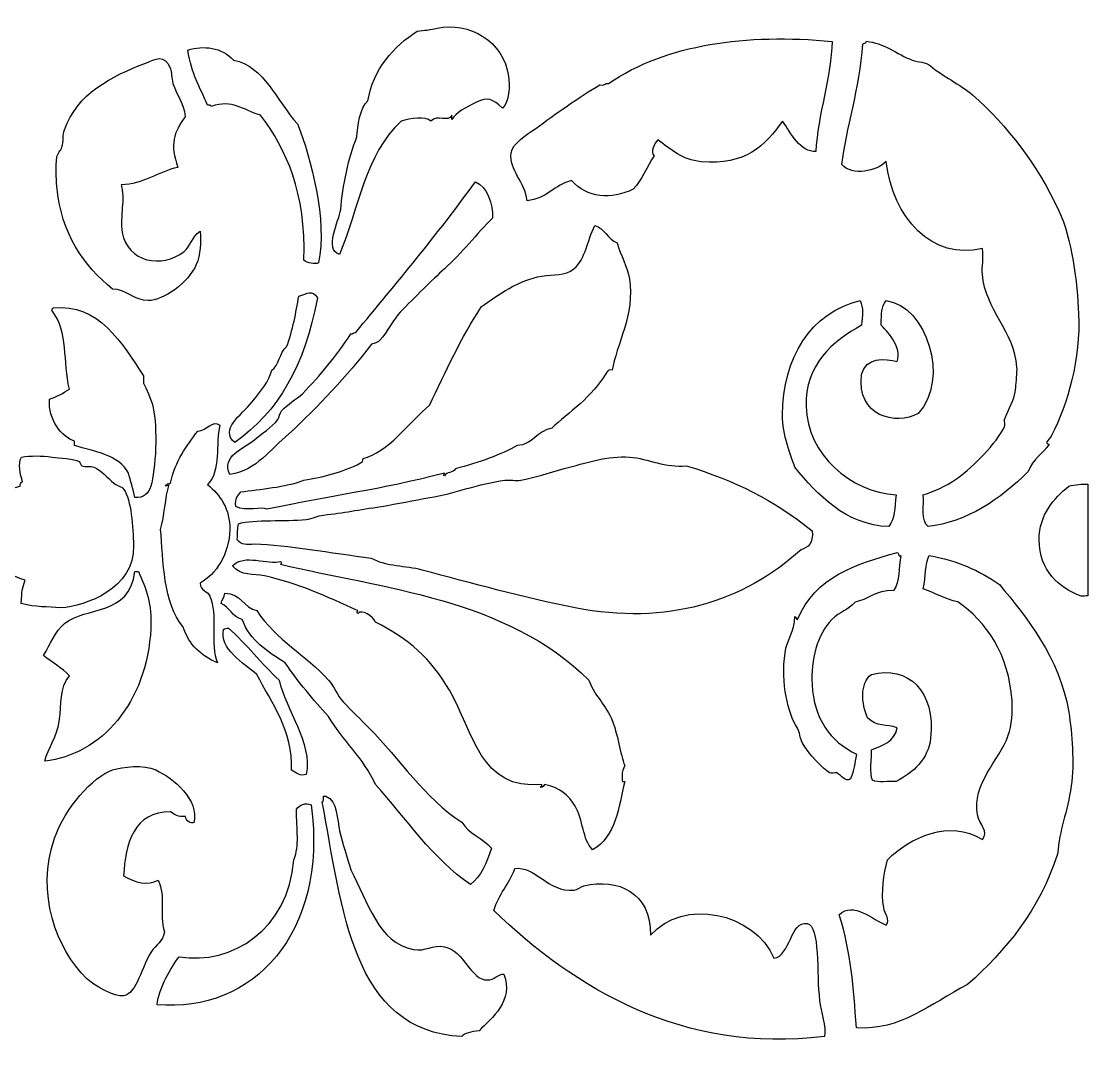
# Model space of a CAD drawing. Header units: centimetres. Extents: x -2.96 to 2.96, y -0.36 to 0.36.
# Drawn here: x 2.29 to 2.963, y -0.342 to 0.31 of the extents above; entities that cross this region are included whole.
import ezdxf

# ---------------------------------------------------------------- set-up
doc = ezdxf.new("R2010")
doc.units = ezdxf.units.CM
doc.header["$MEASUREMENT"] = 0
doc.layers.add('Layer 1', color=7, linetype='Continuous')

msp = doc.modelspace()

# ---------------------------------------------------------------- linework, layer by layer
at = {"layer": 'Layer 1'}
for points, knots in [([(2.55251, 0.30578), (2.5483, 0.30483), (2.54444, 0.30443), (2.54002, 0.30393), (2.54002, 0.30393), (2.52539, 0.29483), (2.51197, 0.27954), (2.50885, 0.26001), (2.50885, 0.26001), (2.50398, 0.25586), (2.50213, 0.24366), (2.50189, 0.23715), (2.50189, 0.23715), (2.49655, 0.22474), (2.49287, 0.20569), (2.4917, 0.19143), (2.4917, 0.19143), (2.49075, 0.18423), (2.48075, 0.16587), (2.49091, 0.16304), (2.49091, 0.16304), (2.50295, 0.19148), (2.50697, 0.22641), (2.52991, 0.2472), (2.52991, 0.2472), (2.53563, 0.249), (2.54512, 0.25035), (2.54862, 0.2472), (2.54862, 0.2472), (2.55272, 0.25157), (2.55949, 0.24612), (2.56182, 0.25085), (2.56182, 0.25085), (2.56182, 0.24995), (2.56182, 0.249), (2.56182, 0.2481), (2.56182, 0.2481), (2.56404, 0.25252), (2.57092, 0.25585), (2.57743, 0.25911), (2.57743, 0.25911), (2.58439, 0.26247), (2.58767, 0.26123), (2.59378, 0.25543), (2.59378, 0.25543), (2.59815, 0.25905), (2.59854, 0.26961), (2.59767, 0.27556), (2.59767, 0.27556), (2.59448, 0.29784), (2.57262, 0.31017), (2.55251, 0.30578)], [0, 0, 0, 0, 0.071429, 0.071429, 0.071429, 0.071429, 0.142857, 0.142857, 0.142857, 0.142857, 0.214286, 0.214286, 0.214286, 0.214286, 0.285714, 0.285714, 0.285714, 0.285714, 0.357143, 0.357143, 0.357143, 0.357143, 0.428571, 0.428571, 0.428571, 0.428571, 0.5, 0.5, 0.5, 0.5, 0.571429, 0.571429, 0.571429, 0.571429, 0.642857, 0.642857, 0.642857, 0.642857, 0.714286, 0.714286, 0.714286, 0.714286, 0.785714, 0.785714, 0.785714, 0.785714, 0.857143, 0.857143, 0.857143, 0.857143, 1, 1, 1, 1]), ([(2.59929, 0.22709), (2.59768, 0.21611), (2.60844, 0.20857), (2.60937, 0.1969), (2.60937, 0.1969), (2.62151, 0.19798), (2.62678, 0.20698), (2.63742, 0.20968), (2.63742, 0.20968), (2.64737, 0.19841), (2.66224, 0.19727), (2.67642, 0.2042), (2.67642, 0.2042), (2.68184, 0.21005), (2.68505, 0.21849), (2.6896, 0.22523), (2.6896, 0.22523), (2.6868, 0.2274), (2.68986, 0.23343), (2.69198, 0.23526), (2.69198, 0.23526), (2.70045, 0.22912), (2.70714, 0.22264), (2.71921, 0.22155), (2.71921, 0.22155), (2.74704, 0.21909), (2.75993, 0.23168), (2.77065, 0.24719), (2.77065, 0.24719), (2.77599, 0.23933), (2.78192, 0.22748), (2.79171, 0.22795), (2.79171, 0.22795), (2.79272, 0.25097), (2.80174, 0.27571), (2.8019, 0.29748), (2.8019, 0.29748), (2.74798, 0.30261), (2.69715, 0.29587), (2.66082, 0.27094), (2.66082, 0.27094), (2.65839, 0.27139), (2.65807, 0.2693), (2.65537, 0.27004), (2.65537, 0.27004), (2.64278, 0.26287), (2.62666, 0.2512), (2.61484, 0.24258), (2.61484, 0.24258), (2.609, 0.23839), (2.60014, 0.2331), (2.59929, 0.22709)], [0, 0, 0, 0, 0.071429, 0.071429, 0.071429, 0.071429, 0.142857, 0.142857, 0.142857, 0.142857, 0.214286, 0.214286, 0.214286, 0.214286, 0.285714, 0.285714, 0.285714, 0.285714, 0.357143, 0.357143, 0.357143, 0.357143, 0.428571, 0.428571, 0.428571, 0.428571, 0.5, 0.5, 0.5, 0.5, 0.571429, 0.571429, 0.571429, 0.571429, 0.642857, 0.642857, 0.642857, 0.642857, 0.714286, 0.714286, 0.714286, 0.714286, 0.785714, 0.785714, 0.785714, 0.785714, 0.857143, 0.857143, 0.857143, 0.857143, 1, 1, 1, 1]), ([(2.8906, 0.26368), (2.8829, 0.27043), (2.8715, 0.27556), (2.86414, 0.28199), (2.86414, 0.28199), (2.86073, 0.2849), (2.8566, 0.28397), (2.85247, 0.28564), (2.85247, 0.28564), (2.8431, 0.2894), (2.83403, 0.29673), (2.82368, 0.29755), (2.82368, 0.29755), (2.82344, 0.29623), (2.82188, 0.29647), (2.82125, 0.29572), (2.82125, 0.29572), (2.81945, 0.26783), (2.81077, 0.24185), (2.80805, 0.21978), (2.80805, 0.21978), (2.8148, 0.21184), (2.83009, 0.21584), (2.83612, 0.22158), (2.83612, 0.22158), (2.83998, 0.18623), (2.8653, 0.15895), (2.89684, 0.16671), (2.89684, 0.16671), (2.89774, 0.16039), (2.89644, 0.15539), (2.89684, 0.15025), (2.89684, 0.15025), (2.89861, 0.12826), (2.91732, 0.11392), (2.91869, 0.09172), (2.91869, 0.09172), (2.91885, 0.08831), (2.91824, 0.08235), (2.9179, 0.07889), (2.9179, 0.07889), (2.91711, 0.07082), (2.91351, 0.06566), (2.91089, 0.05876), (2.91089, 0.05876), (2.91041, 0.05757), (2.91147, 0.05532), (2.91089, 0.05421), (2.91089, 0.05421), (2.90536, 0.04368), (2.89221, 0.02963), (2.88054, 0.0213), (2.88054, 0.0213), (2.87371, 0.01646), (2.86633, 0.01344), (2.85951, 0.01122), (2.85951, 0.01122), (2.8602, 0.00529), (2.85784, -0.00558), (2.86261, -0.00891), (2.86261, -0.00891), (2.88666, -0.00618), (2.90836, 0.00847), (2.92574, 0.02583), (2.92574, 0.02583), (2.92876, 0.03422), (2.93532, 0.0371), (2.93894, 0.04327), (2.93894, 0.04327), (2.93868, 0.04282), (2.93733, 0.04377), (2.93738, 0.04414), (2.93738, 0.04414), (2.93741, 0.04464), (2.94003, 0.04779), (2.94053, 0.04872), (2.94053, 0.04872), (2.95064, 0.06798), (2.95897, 0.09751), (2.95762, 0.12553), (2.95762, 0.12553), (2.95669, 0.14524), (2.95328, 0.17316), (2.94513, 0.19049), (2.94513, 0.19049), (2.93177, 0.21934), (2.91272, 0.24432), (2.8906, 0.26368)], [0, 0, 0, 0, 0.043478, 0.043478, 0.043478, 0.043478, 0.086957, 0.086957, 0.086957, 0.086957, 0.130435, 0.130435, 0.130435, 0.130435, 0.173913, 0.173913, 0.173913, 0.173913, 0.217391, 0.217391, 0.217391, 0.217391, 0.26087, 0.26087, 0.26087, 0.26087, 0.304348, 0.304348, 0.304348, 0.304348, 0.347826, 0.347826, 0.347826, 0.347826, 0.391304, 0.391304, 0.391304, 0.391304, 0.434783, 0.434783, 0.434783, 0.434783, 0.478261, 0.478261, 0.478261, 0.478261, 0.521739, 0.521739, 0.521739, 0.521739, 0.565217, 0.565217, 0.565217, 0.565217, 0.608696, 0.608696, 0.608696, 0.608696, 0.652174, 0.652174, 0.652174, 0.652174, 0.695652, 0.695652, 0.695652, 0.695652, 0.73913, 0.73913, 0.73913, 0.73913, 0.782609, 0.782609, 0.782609, 0.782609, 0.826087, 0.826087, 0.826087, 0.826087, 0.869565, 0.869565, 0.869565, 0.869565, 0.913043, 0.913043, 0.913043, 0.913043, 1, 1, 1, 1]), ([(2.38577, 0.27101), (2.38469, 0.2744), (2.38506, 0.27794), (2.38421, 0.28016), (2.38421, 0.28016), (2.38035, 0.29027), (2.37476, 0.28614), (2.36865, 0.28384), (2.36865, 0.28384), (2.34653, 0.27548), (2.32534, 0.26442), (2.31724, 0.24174), (2.31724, 0.24174), (2.31602, 0.23841), (2.31682, 0.23441), (2.31565, 0.23076), (2.31565, 0.23076), (2.31491, 0.2283), (2.31285, 0.22711), (2.31247, 0.22438), (2.31247, 0.22438), (2.3117, 0.21837), (2.31205, 0.2112), (2.31247, 0.20607), (2.31247, 0.20607), (2.31512, 0.17612), (2.32946, 0.15572), (2.34758, 0.14114), (2.34758, 0.14114), (2.35591, 0.14103), (2.36155, 0.13378), (2.37018, 0.13381), (2.37018, 0.13381), (2.37955, 0.13384), (2.39566, 0.14505), (2.4005, 0.15667), (2.4005, 0.15667), (2.40309, 0.1627), (2.40365, 0.17085), (2.40288, 0.17768), (2.40288, 0.17768), (2.39754, 0.17398), (2.39706, 0.16834), (2.39277, 0.1649), (2.39277, 0.1649), (2.37891, 0.15376), (2.35695, 0.15813), (2.35377, 0.17678), (2.35377, 0.17678), (2.35202, 0.18731), (2.35578, 0.19792), (2.35298, 0.20697), (2.35298, 0.20697), (2.36679, 0.20702), (2.37687, 0.21552), (2.3888, 0.21795), (2.3888, 0.21795), (2.38375, 0.23266), (2.38615, 0.23986), (2.39351, 0.24996), (2.39351, 0.24996), (2.39249, 0.25927), (2.38863, 0.26218), (2.38577, 0.27101)], [0, 0, 0, 0, 0.058824, 0.058824, 0.058824, 0.058824, 0.117647, 0.117647, 0.117647, 0.117647, 0.176471, 0.176471, 0.176471, 0.176471, 0.235294, 0.235294, 0.235294, 0.235294, 0.294118, 0.294118, 0.294118, 0.294118, 0.352941, 0.352941, 0.352941, 0.352941, 0.411765, 0.411765, 0.411765, 0.411765, 0.470588, 0.470588, 0.470588, 0.470588, 0.529412, 0.529412, 0.529412, 0.529412, 0.588235, 0.588235, 0.588235, 0.588235, 0.647059, 0.647059, 0.647059, 0.647059, 0.705882, 0.705882, 0.705882, 0.705882, 0.764706, 0.764706, 0.764706, 0.764706, 0.823529, 0.823529, 0.823529, 0.823529, 0.882353, 0.882353, 0.882353, 0.882353, 1, 1, 1, 1]), ([(2.42395, 0.28564), (2.41673, 0.29397), (2.4049, 0.29501), (2.39516, 0.29202), (2.39516, 0.29202), (2.39749, 0.27636), (2.40275, 0.26916), (2.40757, 0.25725), (2.40757, 0.25725), (2.4085, 0.25712), (2.40979, 0.25744), (2.4099, 0.25638), (2.4099, 0.25638), (2.42345, 0.26125), (2.42959, 0.25421), (2.44112, 0.25088), (2.44112, 0.25088), (2.45747, 0.22897), (2.4698, 0.20228), (2.4684, 0.15941), (2.4684, 0.15941), (2.4706, 0.15748), (2.47528, 0.15666), (2.47774, 0.15758), (2.47774, 0.15758), (2.48324, 0.18473), (2.47311, 0.22293), (2.46443, 0.2454), (2.46443, 0.2454), (2.45089, 0.26009), (2.44353, 0.28191), (2.42395, 0.28564)], [0, 0, 0, 0, 0.111111, 0.111111, 0.111111, 0.111111, 0.222222, 0.222222, 0.222222, 0.222222, 0.333333, 0.333333, 0.333333, 0.333333, 0.444444, 0.444444, 0.444444, 0.444444, 0.555556, 0.555556, 0.555556, 0.555556, 0.666667, 0.666667, 0.666667, 0.666667, 0.777778, 0.777778, 0.777778, 0.777778, 1, 1, 1, 1]), ([(2.45435, 0.06429), (2.45316, 0.06299), (2.453, 0.06003), (2.45202, 0.05879), (2.45202, 0.05879), (2.44805, 0.05382), (2.44165, 0.04956), (2.43718, 0.04601), (2.43718, 0.04601), (2.43009, 0.04024), (2.41628, 0.03569), (2.42165, 0.02402), (2.42165, 0.02402), (2.43906, 0.02672), (2.44721, 0.04034), (2.45898, 0.04963), (2.45898, 0.04963), (2.4775, 0.06725), (2.49536, 0.08564), (2.51118, 0.10633), (2.51118, 0.10633), (2.51356, 0.10681), (2.51518, 0.10755), (2.5166, 0.10908), (2.5166, 0.10908), (2.52105, 0.11368), (2.52536, 0.12268), (2.52914, 0.12644), (2.52914, 0.12644), (2.53856, 0.13599), (2.54933, 0.14684), (2.55716, 0.1539), (2.55716, 0.1539), (2.56814, 0.16361), (2.57767, 0.17639), (2.58756, 0.18591), (2.58756, 0.18591), (2.58777, 0.19446), (2.58415, 0.20626), (2.57669, 0.20877), (2.57669, 0.20877), (2.55275, 0.17562), (2.52679, 0.14477), (2.50112, 0.11365), (2.50112, 0.11365), (2.49961, 0.11384), (2.49943, 0.11259), (2.49797, 0.11275), (2.49797, 0.11275), (2.48903, 0.09899), (2.47881, 0.08637), (2.46765, 0.07526), (2.46765, 0.07526), (2.46348, 0.0712), (2.45806, 0.06845), (2.45435, 0.06429)], [0, 0, 0, 0, 0.066667, 0.066667, 0.066667, 0.066667, 0.133333, 0.133333, 0.133333, 0.133333, 0.2, 0.2, 0.2, 0.2, 0.266667, 0.266667, 0.266667, 0.266667, 0.333333, 0.333333, 0.333333, 0.333333, 0.4, 0.4, 0.4, 0.4, 0.466667, 0.466667, 0.466667, 0.466667, 0.533333, 0.533333, 0.533333, 0.533333, 0.6, 0.6, 0.6, 0.6, 0.666667, 0.666667, 0.666667, 0.666667, 0.733333, 0.733333, 0.733333, 0.733333, 0.8, 0.8, 0.8, 0.8, 0.866667, 0.866667, 0.866667, 0.866667, 1, 1, 1, 1]), ([(2.54786, 0.06794), (2.53468, 0.05659), (2.5214, 0.03791), (2.50576, 0.0341), (2.50576, 0.0341), (2.50587, 0.03246), (2.50515, 0.03188), (2.5042, 0.03135), (2.5042, 0.03135), (2.49256, 0.02508), (2.48057, 0.02262), (2.46838, 0.02037), (2.46838, 0.02037), (2.45676, 0.01598), (2.44076, 0.01479), (2.42859, 0.01301), (2.42859, 0.01301), (2.42684, 0.01087), (2.42467, 0.00915), (2.42547, 0.00388), (2.42547, 0.00388), (2.43182, 0.00023), (2.44224, 0.00422), (2.44502, 0.00205), (2.44502, 0.00205), (2.4868, 0.01105), (2.51566, 0.01401), (2.55712, 0.02491), (2.55712, 0.02491), (2.55723, 0.02385), (2.55598, 0.02348), (2.55712, 0.02308), (2.55712, 0.02308), (2.55842, 0.02583), (2.56284, 0.02491), (2.56413, 0.02766), (2.56413, 0.02766), (2.5786, 0.03134), (2.59342, 0.03684), (2.6031, 0.04227), (2.6031, 0.04227), (2.61307, 0.0428), (2.6158, 0.05172), (2.62495, 0.05325), (2.62495, 0.05325), (2.63511, 0.06293), (2.65088, 0.07315), (2.65921, 0.08802), (2.65921, 0.08802), (2.66014, 0.08905), (2.66061, 0.09064), (2.66307, 0.08982), (2.66307, 0.08982), (2.66553, 0.10543), (2.67754, 0.12535), (2.67402, 0.14747), (2.67402, 0.14747), (2.6727, 0.15541), (2.66846, 0.16237), (2.66616, 0.1703), (2.66616, 0.1703), (2.66031, 0.17258), (2.65822, 0.17927), (2.65222, 0.18131), (2.65222, 0.18131), (2.64666, 0.17102), (2.64669, 0.16022), (2.63891, 0.15385), (2.63891, 0.15385), (2.63317, 0.14911), (2.62637, 0.15052), (2.61867, 0.14927), (2.61867, 0.14927), (2.60388, 0.14689), (2.59107, 0.13744), (2.58049, 0.13003), (2.58049, 0.13003), (2.56794, 0.11078), (2.55752, 0.08829), (2.54786, 0.06794)], [0, 0, 0, 0, 0.047619, 0.047619, 0.047619, 0.047619, 0.095238, 0.095238, 0.095238, 0.095238, 0.142857, 0.142857, 0.142857, 0.142857, 0.190476, 0.190476, 0.190476, 0.190476, 0.238095, 0.238095, 0.238095, 0.238095, 0.285714, 0.285714, 0.285714, 0.285714, 0.333333, 0.333333, 0.333333, 0.333333, 0.380952, 0.380952, 0.380952, 0.380952, 0.428571, 0.428571, 0.428571, 0.428571, 0.47619, 0.47619, 0.47619, 0.47619, 0.52381, 0.52381, 0.52381, 0.52381, 0.571429, 0.571429, 0.571429, 0.571429, 0.619048, 0.619048, 0.619048, 0.619048, 0.666667, 0.666667, 0.666667, 0.666667, 0.714286, 0.714286, 0.714286, 0.714286, 0.761905, 0.761905, 0.761905, 0.761905, 0.809524, 0.809524, 0.809524, 0.809524, 0.857143, 0.857143, 0.857143, 0.857143, 0.904762, 0.904762, 0.904762, 0.904762, 1, 1, 1, 1]), ([(2.47695, 0.13563), (2.47375, 0.14103), (2.47073, 0.13841), (2.46523, 0.13656), (2.46523, 0.13656), (2.4634, 0.12651), (2.46153, 0.11523), (2.45745, 0.10455), (2.45745, 0.10455), (2.4529, 0.10137), (2.453, 0.0927), (2.44814, 0.08989), (2.44814, 0.08989), (2.44645, 0.08283), (2.4416, 0.07716), (2.43557, 0.06978), (2.43557, 0.06978), (2.42872, 0.06118), (2.41512, 0.05263), (2.42472, 0.04417), (2.42472, 0.04417), (2.4524, 0.06387), (2.46883, 0.09221), (2.47695, 0.13563)], [0, 0, 0, 0, 0.142857, 0.142857, 0.142857, 0.142857, 0.285714, 0.285714, 0.285714, 0.285714, 0.428571, 0.428571, 0.428571, 0.428571, 0.571429, 0.571429, 0.571429, 0.571429, 0.714286, 0.714286, 0.714286, 0.714286, 1, 1, 1, 1]), ([(2.32349, 0.04509), (2.32349, 0.04416), (2.32349, 0.04326), (2.32349, 0.04234), (2.32349, 0.04234), (2.3364, 0.03837), (2.35135, 0.03665), (2.3577, 0.02496), (2.3577, 0.02496), (2.35892, 0.02028), (2.36058, 0.01504), (2.36162, 0.0094), (2.36162, 0.0094), (2.36741, 0.00906), (2.37019, 0.01183), (2.37175, 0.01673), (2.37175, 0.01673), (2.37506, 0.02715), (2.37598, 0.0538), (2.37331, 0.06615), (2.37331, 0.06615), (2.37207, 0.07184), (2.36865, 0.07859), (2.36712, 0.08168), (2.36712, 0.08168), (2.36712, 0.08319), (2.36712, 0.08472), (2.36712, 0.08623), (2.36712, 0.08623), (2.35389, 0.10676), (2.33868, 0.13248), (2.31023, 0.1292), (2.31023, 0.1292), (2.30962, 0.12899), (2.3093, 0.12843), (2.30941, 0.1274), (2.30941, 0.1274), (2.32013, 0.11372), (2.31597, 0.09549), (2.32036, 0.07795), (2.32036, 0.07795), (2.31652, 0.07546), (2.3125, 0.07316), (2.30787, 0.07157), (2.30787, 0.07157), (2.30661, 0.0585), (2.31579, 0.04752), (2.32349, 0.04509)], [0, 0, 0, 0, 0.076923, 0.076923, 0.076923, 0.076923, 0.153846, 0.153846, 0.153846, 0.153846, 0.230769, 0.230769, 0.230769, 0.230769, 0.307692, 0.307692, 0.307692, 0.307692, 0.384615, 0.384615, 0.384615, 0.384615, 0.461538, 0.461538, 0.461538, 0.461538, 0.538462, 0.538462, 0.538462, 0.538462, 0.615385, 0.615385, 0.615385, 0.615385, 0.692308, 0.692308, 0.692308, 0.692308, 0.769231, 0.769231, 0.769231, 0.769231, 0.846154, 0.846154, 0.846154, 0.846154, 1, 1, 1, 1]), ([(2.77064, 0.06157), (2.77061, 0.04921), (2.77583, 0.03604), (2.77847, 0.0286), (2.77847, 0.0286), (2.79239, 0.0114), (2.81078, -0.00797), (2.83768, -0.00889), (2.83768, -0.00889), (2.84189, -0.00336), (2.84128, 0.00233), (2.84231, 0.01122), (2.84231, 0.01122), (2.81355, 0.01294), (2.78627, 0.03681), (2.7855, 0.06702), (2.7855, 0.06702), (2.78479, 0.09316), (2.80204, 0.10832), (2.82053, 0.11824), (2.82053, 0.11824), (2.82119, 0.12446), (2.82177, 0.12911), (2.81976, 0.1338), (2.81976, 0.1338), (2.78844, 0.12658), (2.77072, 0.09734), (2.77064, 0.06157)], [0, 0, 0, 0, 0.125, 0.125, 0.125, 0.125, 0.25, 0.25, 0.25, 0.25, 0.375, 0.375, 0.375, 0.375, 0.5, 0.5, 0.5, 0.5, 0.625, 0.625, 0.625, 0.625, 0.75, 0.75, 0.75, 0.75, 1, 1, 1, 1]), ([(2.82054, 0.08718), (2.81715, 0.06059), (2.84229, 0.05487), (2.85636, 0.06247), (2.85636, 0.06247), (2.87636, 0.08425), (2.86165, 0.13065), (2.83612, 0.1338), (2.83612, 0.1338), (2.83281, 0.12943), (2.83305, 0.12644), (2.833, 0.11824), (2.833, 0.11824), (2.83821, 0.11287), (2.84575, 0.10443), (2.84313, 0.09541), (2.84313, 0.09541), (2.8352, 0.09734), (2.82313, 0.09819), (2.82054, 0.08718)], [0, 0, 0, 0, 0.166667, 0.166667, 0.166667, 0.166667, 0.333333, 0.333333, 0.333333, 0.333333, 0.5, 0.5, 0.5, 0.5, 0.666667, 0.666667, 0.666667, 0.666667, 1, 1, 1, 1]), ([(2.40138, 0.05146), (2.39447, 0.04193), (2.38712, 0.03286), (2.38423, 0.01855), (2.38423, 0.01855), (2.38277, 0.01842), (2.38164, 0.01794), (2.38113, 0.01672), (2.38113, 0.01672), (2.38221, 0.01669), (2.38282, 0.01717), (2.38343, 0.01762), (2.38343, 0.01762), (2.38068, 0.00931), (2.38047, -0.00207), (2.37798, -0.01072), (2.37798, -0.01072), (2.37949, -0.02961), (2.37959, -0.05752), (2.39206, -0.072), (2.39206, -0.072), (2.39592, -0.08367), (2.40362, -0.09071), (2.41384, -0.09489), (2.41384, -0.09489), (2.40889, -0.08351), (2.41421, -0.06404), (2.40913, -0.05282), (2.40913, -0.05282), (2.40757, -0.04925), (2.40323, -0.04972), (2.40294, -0.04454), (2.40294, -0.04454), (2.41286, -0.03901), (2.42141, -0.02605), (2.42167, -0.0107), (2.42167, -0.0107), (2.42186, 0.00197), (2.41561, 0.01115), (2.40765, 0.01764), (2.40765, 0.01764), (2.41625, 0.02605), (2.41247, 0.04378), (2.4154, 0.05516), (2.4154, 0.05516), (2.41086, 0.05895), (2.40734, 0.05141), (2.40138, 0.05146)], [0, 0, 0, 0, 0.076923, 0.076923, 0.076923, 0.076923, 0.153846, 0.153846, 0.153846, 0.153846, 0.230769, 0.230769, 0.230769, 0.230769, 0.307692, 0.307692, 0.307692, 0.307692, 0.384615, 0.384615, 0.384615, 0.384615, 0.461538, 0.461538, 0.461538, 0.461538, 0.538462, 0.538462, 0.538462, 0.538462, 0.615385, 0.615385, 0.615385, 0.615385, 0.692308, 0.692308, 0.692308, 0.692308, 0.769231, 0.769231, 0.769231, 0.769231, 0.846154, 0.846154, 0.846154, 0.846154, 1, 1, 1, 1]), ([(2.28918, 0.01672), (2.28058, 0.01463), (2.27489, 0.00918), (2.26973, 0.00301), (2.26973, 0.00301), (2.26235, -0.00268), (2.25243, -0.00532), (2.24713, -0.0135), (2.24713, -0.0135), (2.24808, -0.01361), (2.24798, -0.01496), (2.24795, -0.01625), (2.24795, -0.01625), (2.26176, -0.0226), (2.27401, -0.03691), (2.29235, -0.04276), (2.29235, -0.04276), (2.29058, -0.04813), (2.29029, -0.04922), (2.29, -0.05744), (2.29, -0.05744), (2.29955, -0.05998), (2.30632, -0.05929), (2.31495, -0.06019), (2.31495, -0.06019), (2.33059, -0.059), (2.36162, -0.04815), (2.36086, -0.02085), (2.36086, -0.02085), (2.36052, -0.00902), (2.35948, 0.00775), (2.35462, 0.01484), (2.35462, 0.01484), (2.35335, 0.01667), (2.35057, 0.01664), (2.34846, 0.01852), (2.34846, 0.01852), (2.34431, 0.02212), (2.34034, 0.02685), (2.33592, 0.02857), (2.33592, 0.02857), (2.33346, 0.02952), (2.33068, 0.02862), (2.32819, 0.0295), (2.32819, 0.0295), (2.32769, 0.02963), (2.32726, 0.03185), (2.32658, 0.03225), (2.32658, 0.03225), (2.32346, 0.03405), (2.31391, 0.03437), (2.30943, 0.035), (2.30943, 0.035), (2.30282, 0.03598), (2.29583, 0.03593), (2.29001, 0.035), (2.29001, 0.035), (2.28776, 0.03074), (2.28932, 0.02415), (2.29078, 0.01944), (2.29078, 0.01944), (2.28981, 0.0191), (2.28918, 0.01828), (2.28918, 0.01672)], [0, 0, 0, 0, 0.058824, 0.058824, 0.058824, 0.058824, 0.117647, 0.117647, 0.117647, 0.117647, 0.176471, 0.176471, 0.176471, 0.176471, 0.235294, 0.235294, 0.235294, 0.235294, 0.294118, 0.294118, 0.294118, 0.294118, 0.352941, 0.352941, 0.352941, 0.352941, 0.411765, 0.411765, 0.411765, 0.411765, 0.470588, 0.470588, 0.470588, 0.470588, 0.529412, 0.529412, 0.529412, 0.529412, 0.588235, 0.588235, 0.588235, 0.588235, 0.647059, 0.647059, 0.647059, 0.647059, 0.705882, 0.705882, 0.705882, 0.705882, 0.764706, 0.764706, 0.764706, 0.764706, 0.823529, 0.823529, 0.823529, 0.823529, 0.882353, 0.882353, 0.882353, 0.882353, 1, 1, 1, 1]), ([(2.78934, -0.01162), (2.76465, 0.00844), (2.74084, 0.01994), (2.70989, 0.02955), (2.70989, 0.02955), (2.69674, 0.02802), (2.68608, 0.03407), (2.67407, 0.03505), (2.67407, 0.03505), (2.66047, 0.03613), (2.6461, 0.03111), (2.63272, 0.02775), (2.63272, 0.02775), (2.62301, 0.02524), (2.61386, 0.02185), (2.60544, 0.02042), (2.60544, 0.02042), (2.60203, 0.01984), (2.59864, 0.02082), (2.59536, 0.02042), (2.59536, 0.02042), (2.57885, 0.01838), (2.56345, 0.01195), (2.54784, 0.00941), (2.54784, 0.00941), (2.53784, 0.0078), (2.52755, 0.00552), (2.51744, 0.00391), (2.51744, 0.00391), (2.5026, 0.00163), (2.49384, -0.00011), (2.48082, -0.00157), (2.48082, -0.00157), (2.47701, -0.00205), (2.47418, -0.00385), (2.46989, -0.00432), (2.46989, -0.00432), (2.4564, -0.00585), (2.43748, -0.00413), (2.42705, -0.00707), (2.42705, -0.00707), (2.42649, -0.01067), (2.42668, -0.01136), (2.42628, -0.01715), (2.42628, -0.01715), (2.42916, -0.02067), (2.432, -0.0204), (2.43718, -0.0199), (2.43718, -0.0199), (2.458, -0.02056), (2.48539, -0.02572), (2.51118, -0.029), (2.51118, -0.029), (2.5211, -0.03442), (2.53221, -0.0335), (2.54314, -0.03633), (2.54314, -0.03633), (2.57412, -0.04456), (2.60751, -0.05379), (2.63971, -0.06014), (2.63971, -0.06014), (2.69755, -0.07146), (2.74581, -0.05667), (2.78232, -0.0235), (2.78232, -0.0235), (2.78683, -0.02215), (2.79022, -0.01937), (2.78934, -0.01162)], [0, 0, 0, 0, 0.055556, 0.055556, 0.055556, 0.055556, 0.111111, 0.111111, 0.111111, 0.111111, 0.166667, 0.166667, 0.166667, 0.166667, 0.222222, 0.222222, 0.222222, 0.222222, 0.277778, 0.277778, 0.277778, 0.277778, 0.333333, 0.333333, 0.333333, 0.333333, 0.388889, 0.388889, 0.388889, 0.388889, 0.444444, 0.444444, 0.444444, 0.444444, 0.5, 0.5, 0.5, 0.5, 0.555556, 0.555556, 0.555556, 0.555556, 0.611111, 0.611111, 0.611111, 0.611111, 0.666667, 0.666667, 0.666667, 0.666667, 0.722222, 0.722222, 0.722222, 0.722222, 0.777778, 0.777778, 0.777778, 0.777778, 0.833333, 0.833333, 0.833333, 0.833333, 0.888889, 0.888889, 0.888889, 0.888889, 1, 1, 1, 1]), ([(2.9514, 0.01672), (2.94203, 0.00884), (2.93269, -0.00109), (2.93269, -0.01715), (2.93269, -0.01715), (2.93269, -0.03673), (2.9451, -0.04747), (2.95917, -0.05282), (2.95917, -0.05282), (2.96063, -0.05282), (2.96192, -0.05271), (2.96332, -0.05261), (2.96332, -0.05261), (2.96332, -0.05261), (2.96332, 0.01788), (2.96332, 0.01788), (2.96332, 0.01788), (2.95958, 0.01799), (2.95566, 0.0177), (2.9514, 0.01672)], [0, 0, 0, 0, 0.166667, 0.166667, 0.166667, 0.166667, 0.333333, 0.333333, 0.333333, 0.333333, 0.5, 0.5, 0.5, 0.5, 0.666667, 0.666667, 0.666667, 0.666667, 1, 1, 1, 1]), ([(2.44345, -0.04001), (2.4638, -0.04414), (2.48277, -0.05308), (2.50266, -0.06197), (2.50266, -0.06197), (2.50187, -0.06197), (2.50168, -0.06353), (2.50266, -0.06377), (2.50266, -0.06377), (2.50438, -0.06078), (2.51253, -0.06544), (2.51356, -0.0693), (2.51356, -0.0693), (2.53438, -0.07917), (2.54891, -0.0925), (2.56029, -0.11224), (2.56029, -0.11224), (2.57548, -0.13854), (2.5799, -0.17561), (2.61874, -0.17172), (2.61874, -0.17172), (2.61874, -0.17259), (2.61808, -0.17275), (2.61797, -0.17352), (2.61797, -0.17352), (2.6195, -0.17378), (2.61953, -0.17228), (2.62035, -0.17172), (2.62035, -0.17172), (2.6299, -0.17373), (2.63543, -0.17807), (2.63977, -0.18543), (2.63977, -0.18543), (2.6448, -0.19384), (2.64422, -0.20631), (2.6507, -0.21287), (2.6507, -0.21287), (2.66541, -0.20469), (2.66726, -0.18588), (2.67099, -0.16988), (2.67099, -0.16988), (2.66861, -0.17086), (2.66956, -0.16787), (2.66935, -0.16626), (2.66935, -0.16626), (2.66927, -0.16343), (2.67036, -0.16187), (2.67099, -0.1598), (2.67099, -0.1598), (2.66811, -0.15263), (2.66702, -0.14011), (2.66239, -0.12966), (2.66239, -0.12966), (2.65834, -0.12061), (2.65093, -0.11416), (2.64837, -0.10585), (2.64837, -0.10585), (2.5972, -0.05449), (2.51679, -0.04756), (2.45361, -0.03267), (2.45361, -0.03267), (2.45438, -0.03267), (2.45459, -0.03106), (2.45361, -0.03087), (2.45361, -0.03087), (2.44607, -0.0332), (2.43067, -0.02571), (2.42324, -0.03362), (2.42324, -0.03362), (2.42864, -0.04024), (2.43673, -0.03866), (2.44345, -0.04001)], [0, 0, 0, 0, 0.052632, 0.052632, 0.052632, 0.052632, 0.105263, 0.105263, 0.105263, 0.105263, 0.157895, 0.157895, 0.157895, 0.157895, 0.210526, 0.210526, 0.210526, 0.210526, 0.263158, 0.263158, 0.263158, 0.263158, 0.315789, 0.315789, 0.315789, 0.315789, 0.368421, 0.368421, 0.368421, 0.368421, 0.421053, 0.421053, 0.421053, 0.421053, 0.473684, 0.473684, 0.473684, 0.473684, 0.526316, 0.526316, 0.526316, 0.526316, 0.578947, 0.578947, 0.578947, 0.578947, 0.631579, 0.631579, 0.631579, 0.631579, 0.684211, 0.684211, 0.684211, 0.684211, 0.736842, 0.736842, 0.736842, 0.736842, 0.789474, 0.789474, 0.789474, 0.789474, 0.842105, 0.842105, 0.842105, 0.842105, 0.894737, 0.894737, 0.894737, 0.894737, 1, 1, 1, 1]), ([(2.8166, -0.05649), (2.82425, -0.05535), (2.82888, -0.04895), (2.84076, -0.04916), (2.84076, -0.04916), (2.84518, -0.04321), (2.84351, -0.03511), (2.84544, -0.0272), (2.84544, -0.0272), (2.8429, -0.02834), (2.84483, -0.02426), (2.84232, -0.0254), (2.84232, -0.0254), (2.81732, -0.03249), (2.79128, -0.04048), (2.78004, -0.06747), (2.78004, -0.06747), (2.77898, -0.06747), (2.77933, -0.06586), (2.77845, -0.06567), (2.77845, -0.06567), (2.77829, -0.07504), (2.77324, -0.08086), (2.77221, -0.0885), (2.77221, -0.0885), (2.76962, -0.10824), (2.7739, -0.12639), (2.78004, -0.13605), (2.78004, -0.13605), (2.78157, -0.13854), (2.78157, -0.14251), (2.78311, -0.1452), (2.78311, -0.1452), (2.78705, -0.15229), (2.79629, -0.1619), (2.80026, -0.16438), (2.80026, -0.16438), (2.80148, -0.1652), (2.80365, -0.16385), (2.80492, -0.16438), (2.80492, -0.16438), (2.80812, -0.16594), (2.81019, -0.17057), (2.81352, -0.16811), (2.81352, -0.16811), (2.81595, -0.16232), (2.81617, -0.1589), (2.81738, -0.15255), (2.81738, -0.15255), (2.80055, -0.14464), (2.7905, -0.13017), (2.78933, -0.10863), (2.78933, -0.10863), (2.78848, -0.09307), (2.79251, -0.07691), (2.80187, -0.06749), (2.80187, -0.06749), (2.80657, -0.06263), (2.81204, -0.0616), (2.8166, -0.05649)], [0, 0, 0, 0, 0.0625, 0.0625, 0.0625, 0.0625, 0.125, 0.125, 0.125, 0.125, 0.1875, 0.1875, 0.1875, 0.1875, 0.25, 0.25, 0.25, 0.25, 0.3125, 0.3125, 0.3125, 0.3125, 0.375, 0.375, 0.375, 0.375, 0.4375, 0.4375, 0.4375, 0.4375, 0.5, 0.5, 0.5, 0.5, 0.5625, 0.5625, 0.5625, 0.5625, 0.625, 0.625, 0.625, 0.625, 0.6875, 0.6875, 0.6875, 0.6875, 0.75, 0.75, 0.75, 0.75, 0.8125, 0.8125, 0.8125, 0.8125, 0.875, 0.875, 0.875, 0.875, 1, 1, 1, 1]), ([(2.86332, -0.02717), (2.86022, -0.03254), (2.86152, -0.04024), (2.85948, -0.0482), (2.85948, -0.0482), (2.86681, -0.05079), (2.87319, -0.05466), (2.88128, -0.05648), (2.88128, -0.05648), (2.89927, -0.06857), (2.91369, -0.08971), (2.91554, -0.11866), (2.91554, -0.11866), (2.91599, -0.12538), (2.91535, -0.13467), (2.91321, -0.14062), (2.91321, -0.14062), (2.90726, -0.15679), (2.89024, -0.1711), (2.89374, -0.19094), (2.89374, -0.19094), (2.89477, -0.19689), (2.90149, -0.20147), (2.89681, -0.2065), (2.89681, -0.2065), (2.87593, -0.19332), (2.85135, -0.2051), (2.83686, -0.21925), (2.83686, -0.21925), (2.83466, -0.22846), (2.83281, -0.23962), (2.83451, -0.24944), (2.83451, -0.24944), (2.83533, -0.2542), (2.8388, -0.25672), (2.8361, -0.26045), (2.8361, -0.26045), (2.82777, -0.25741), (2.8152, -0.24495), (2.80647, -0.25405), (2.80647, -0.25405), (2.81409, -0.2786), (2.81525, -0.29906), (2.81737, -0.32541), (2.81737, -0.32541), (2.84539, -0.32716), (2.86346, -0.31051), (2.88748, -0.29797), (2.88748, -0.29797), (2.91166, -0.27662), (2.93257, -0.25146), (2.94437, -0.21561), (2.94437, -0.21561), (2.94524, -0.20016), (2.95059, -0.18936), (2.95294, -0.17262), (2.95294, -0.17262), (2.95495, -0.15831), (2.95352, -0.13939), (2.95135, -0.12595), (2.95135, -0.12595), (2.94585, -0.09153), (2.9241, -0.0656), (2.90775, -0.04549), (2.90775, -0.04549), (2.89396, -0.03617), (2.88144, -0.03048), (2.86332, -0.02717)], [0, 0, 0, 0, 0.055556, 0.055556, 0.055556, 0.055556, 0.111111, 0.111111, 0.111111, 0.111111, 0.166667, 0.166667, 0.166667, 0.166667, 0.222222, 0.222222, 0.222222, 0.222222, 0.277778, 0.277778, 0.277778, 0.277778, 0.333333, 0.333333, 0.333333, 0.333333, 0.388889, 0.388889, 0.388889, 0.388889, 0.444444, 0.444444, 0.444444, 0.444444, 0.5, 0.5, 0.5, 0.5, 0.555556, 0.555556, 0.555556, 0.555556, 0.611111, 0.611111, 0.611111, 0.611111, 0.666667, 0.666667, 0.666667, 0.666667, 0.722222, 0.722222, 0.722222, 0.722222, 0.777778, 0.777778, 0.777778, 0.777778, 0.833333, 0.833333, 0.833333, 0.833333, 0.888889, 0.888889, 0.888889, 0.888889, 1, 1, 1, 1]), ([(2.36164, -0.03725), (2.35844, -0.06551), (2.33097, -0.05889), (2.31724, -0.07016), (2.31724, -0.07016), (2.3111, -0.07521), (2.30877, -0.08267), (2.30396, -0.09032), (2.30396, -0.09032), (2.30949, -0.09445), (2.31555, -0.09813), (2.32034, -0.10307), (2.32034, -0.10307), (2.31412, -0.11056), (2.31529, -0.12146), (2.31412, -0.13051), (2.31412, -0.13051), (2.31264, -0.14157), (2.30716, -0.14855), (2.30475, -0.15702), (2.30475, -0.15702), (2.34028, -0.15289), (2.36944, -0.12038), (2.37177, -0.07294), (2.37177, -0.07294), (2.37254, -0.05802), (2.36894, -0.04817), (2.36396, -0.03722), (2.36396, -0.03722), (2.36315, -0.03725), (2.36239, -0.03725), (2.36164, -0.03725)], [0, 0, 0, 0, 0.111111, 0.111111, 0.111111, 0.111111, 0.222222, 0.222222, 0.222222, 0.222222, 0.333333, 0.333333, 0.333333, 0.333333, 0.444444, 0.444444, 0.444444, 0.444444, 0.555556, 0.555556, 0.555556, 0.555556, 0.666667, 0.666667, 0.666667, 0.666667, 0.777778, 0.777778, 0.777778, 0.777778, 1, 1, 1, 1]), ([(2.41618, -0.05741), (2.4215, -0.05969), (2.42324, -0.06614), (2.42941, -0.06744), (2.42941, -0.06744), (2.43452, -0.08122), (2.44568, -0.08795), (2.45666, -0.09488), (2.45666, -0.09488), (2.46489, -0.10724), (2.47428, -0.11808), (2.48394, -0.12872), (2.48394, -0.12872), (2.49299, -0.14401), (2.50595, -0.15465), (2.51355, -0.17171), (2.51355, -0.17171), (2.5331, -0.19322), (2.54953, -0.21844), (2.57356, -0.23481), (2.57356, -0.23481), (2.58031, -0.22994), (2.58383, -0.22132), (2.58679, -0.21192), (2.58679, -0.21192), (2.58152, -0.20536), (2.57253, -0.20314), (2.56808, -0.19549), (2.56808, -0.19549), (2.54461, -0.18025), (2.5286, -0.15527), (2.50963, -0.13606), (2.50963, -0.13606), (2.50421, -0.13048), (2.49857, -0.12526), (2.49331, -0.11958), (2.49331, -0.11958), (2.48963, -0.11566), (2.48749, -0.10987), (2.48394, -0.10582), (2.48394, -0.10582), (2.46963, -0.08984), (2.45097, -0.08071), (2.43872, -0.06195), (2.43872, -0.06195), (2.43039, -0.0602), (2.42856, -0.05073), (2.41851, -0.051), (2.41851, -0.051), (2.41813, -0.05353), (2.41662, -0.05487), (2.41618, -0.05741)], [0, 0, 0, 0, 0.071429, 0.071429, 0.071429, 0.071429, 0.142857, 0.142857, 0.142857, 0.142857, 0.214286, 0.214286, 0.214286, 0.214286, 0.285714, 0.285714, 0.285714, 0.285714, 0.357143, 0.357143, 0.357143, 0.357143, 0.428571, 0.428571, 0.428571, 0.428571, 0.5, 0.5, 0.5, 0.5, 0.571429, 0.571429, 0.571429, 0.571429, 0.642857, 0.642857, 0.642857, 0.642857, 0.714286, 0.714286, 0.714286, 0.714286, 0.785714, 0.785714, 0.785714, 0.785714, 0.857143, 0.857143, 0.857143, 0.857143, 1, 1, 1, 1]), ([(2.46055, -0.16259), (2.46359, -0.16434), (2.46613, -0.16682), (2.46994, -0.16534), (2.46994, -0.16534), (2.47394, -0.14528), (2.45692, -0.12425), (2.45279, -0.10586), (2.45279, -0.10586), (2.4417, -0.09541), (2.43213, -0.08313), (2.42091, -0.073), (2.42091, -0.073), (2.41951, -0.07289), (2.41842, -0.07316), (2.41776, -0.07387), (2.41776, -0.07387), (2.41456, -0.0857), (2.43041, -0.09517), (2.43874, -0.10223), (2.43874, -0.10223), (2.44785, -0.12025), (2.46195, -0.13777), (2.46055, -0.16259)], [0, 0, 0, 0, 0.142857, 0.142857, 0.142857, 0.142857, 0.285714, 0.285714, 0.285714, 0.285714, 0.428571, 0.428571, 0.428571, 0.428571, 0.571429, 0.571429, 0.571429, 0.571429, 0.714286, 0.714286, 0.714286, 0.714286, 1, 1, 1, 1]), ([(2.82752, -0.16894), (2.83107, -0.17095), (2.83755, -0.16942), (2.84231, -0.16987), (2.84231, -0.16987), (2.8534, -0.16397), (2.8626, -0.15593), (2.86414, -0.14243), (2.86414, -0.14243), (2.8675, -0.11314), (2.84983, -0.09602), (2.82673, -0.10221), (2.82673, -0.10221), (2.8193, -0.10811), (2.82043, -0.12036), (2.8244, -0.12965), (2.8244, -0.12965), (2.83017, -0.13584), (2.83617, -0.13317), (2.84311, -0.136), (2.84311, -0.136), (2.8412, -0.14478), (2.8338, -0.14706), (2.82673, -0.14976), (2.82673, -0.14976), (2.82723, -0.15431), (2.82535, -0.16536), (2.82752, -0.16894)], [0, 0, 0, 0, 0.125, 0.125, 0.125, 0.125, 0.25, 0.25, 0.25, 0.25, 0.375, 0.375, 0.375, 0.375, 0.5, 0.5, 0.5, 0.5, 0.625, 0.625, 0.625, 0.625, 0.75, 0.75, 0.75, 0.75, 1, 1, 1, 1]), ([(2.38421, -0.18907), (2.38691, -0.19053), (2.38908, -0.19254), (2.39358, -0.19185), (2.39358, -0.19185), (2.39395, -0.19468), (2.39726, -0.19712), (2.39906, -0.19547), (2.39906, -0.19547), (2.40226, -0.18153), (2.3862, -0.16772), (2.37488, -0.16256), (2.37488, -0.16256), (2.36723, -0.15904), (2.35408, -0.16039), (2.34763, -0.16256), (2.34763, -0.16256), (2.33496, -0.16679), (2.31757, -0.18674), (2.31099, -0.2055), (2.31099, -0.2055), (2.2989, -0.24037), (2.31229, -0.27567), (2.33123, -0.29424), (2.33123, -0.29424), (2.33523, -0.29816), (2.34917, -0.30633), (2.35462, -0.30525), (2.35462, -0.30525), (2.36301, -0.30356), (2.36626, -0.28617), (2.37179, -0.27781), (2.37179, -0.27781), (2.37526, -0.2726), (2.37946, -0.27082), (2.38034, -0.26506), (2.38034, -0.26506), (2.37669, -0.25231), (2.38156, -0.2431), (2.37645, -0.23209), (2.37645, -0.23209), (2.37005, -0.23577), (2.36166, -0.23384), (2.35462, -0.22934), (2.35462, -0.22934), (2.35543, -0.20897), (2.36149, -0.18857), (2.38421, -0.18907)], [0, 0, 0, 0, 0.076923, 0.076923, 0.076923, 0.076923, 0.153846, 0.153846, 0.153846, 0.153846, 0.230769, 0.230769, 0.230769, 0.230769, 0.307692, 0.307692, 0.307692, 0.307692, 0.384615, 0.384615, 0.384615, 0.384615, 0.461538, 0.461538, 0.461538, 0.461538, 0.538462, 0.538462, 0.538462, 0.538462, 0.615385, 0.615385, 0.615385, 0.615385, 0.692308, 0.692308, 0.692308, 0.692308, 0.769231, 0.769231, 0.769231, 0.769231, 0.846154, 0.846154, 0.846154, 0.846154, 1, 1, 1, 1]), ([(2.579, -0.32721), (2.58696, -0.31925), (2.60138, -0.30808), (2.59461, -0.29154), (2.59461, -0.29154), (2.59186, -0.29112), (2.58823, -0.29516), (2.58445, -0.29516), (2.58445, -0.29516), (2.57368, -0.29532), (2.5695, -0.27651), (2.55717, -0.27413), (2.55717, -0.27413), (2.54971, -0.27273), (2.54505, -0.27728), (2.53772, -0.27593), (2.53772, -0.27593), (2.5152, -0.27196), (2.50899, -0.24574), (2.49798, -0.22566), (2.49798, -0.22566), (2.49581, -0.21738), (2.49306, -0.20978), (2.49094, -0.20095), (2.49094, -0.20095), (2.48935, -0.19418), (2.48975, -0.18203), (2.48237, -0.17904), (2.48237, -0.17904), (2.48184, -0.17904), (2.48134, -0.17904), (2.48084, -0.17904), (2.48084, -0.17904), (2.48068, -0.18039), (2.48108, -0.1824), (2.48005, -0.18266), (2.48005, -0.18266), (2.49254, -0.25016), (2.49902, -0.32741), (2.5681, -0.33088), (2.5681, -0.33088), (2.56971, -0.32861), (2.57413, -0.32795), (2.579, -0.32721)], [0, 0, 0, 0, 0.083333, 0.083333, 0.083333, 0.083333, 0.166667, 0.166667, 0.166667, 0.166667, 0.25, 0.25, 0.25, 0.25, 0.333333, 0.333333, 0.333333, 0.333333, 0.416667, 0.416667, 0.416667, 0.416667, 0.5, 0.5, 0.5, 0.5, 0.583333, 0.583333, 0.583333, 0.583333, 0.666667, 0.666667, 0.666667, 0.666667, 0.75, 0.75, 0.75, 0.75, 0.833333, 0.833333, 0.833333, 0.833333, 1, 1, 1, 1]), ([(2.47306, -0.18455), (2.46904, -0.1828), (2.46602, -0.18466), (2.46367, -0.18725), (2.46367, -0.18725), (2.4638, -0.20101), (2.46573, -0.20974), (2.46214, -0.21929), (2.46214, -0.21929), (2.45859, -0.26332), (2.42311, -0.28586), (2.3897, -0.28057), (2.3897, -0.28057), (2.38454, -0.28718), (2.37697, -0.29994), (2.3757, -0.31076), (2.3757, -0.31076), (2.43615, -0.31631), (2.48372, -0.26572), (2.47306, -0.18455)], [0, 0, 0, 0, 0.166667, 0.166667, 0.166667, 0.166667, 0.333333, 0.333333, 0.333333, 0.333333, 0.5, 0.5, 0.5, 0.5, 0.666667, 0.666667, 0.666667, 0.666667, 1, 1, 1, 1]), ([(2.79712, -0.33089), (2.79834, -0.32454), (2.7949, -0.31544), (2.79402, -0.308), (2.79402, -0.308), (2.79196, -0.29146), (2.79458, -0.26098), (2.78621, -0.25953), (2.78621, -0.25953), (2.77557, -0.25768), (2.77557, -0.28014), (2.7652, -0.28144), (2.7652, -0.28144), (2.75308, -0.25249), (2.70779, -0.24305), (2.68731, -0.26686), (2.68731, -0.26686), (2.68742, -0.23987), (2.66691, -0.23053), (2.64521, -0.23574), (2.64521, -0.23574), (2.6432, -0.23622), (2.64114, -0.23833), (2.63899, -0.23849), (2.63899, -0.23849), (2.62208, -0.23963), (2.6146, -0.22299), (2.60158, -0.22473), (2.60158, -0.22473), (2.59814, -0.23465), (2.59145, -0.2409), (2.58835, -0.25124), (2.58835, -0.25124), (2.63985, -0.30091), (2.70769, -0.34168), (2.79712, -0.33089)], [0, 0, 0, 0, 0.1, 0.1, 0.1, 0.1, 0.2, 0.2, 0.2, 0.2, 0.3, 0.3, 0.3, 0.3, 0.4, 0.4, 0.4, 0.4, 0.5, 0.5, 0.5, 0.5, 0.6, 0.6, 0.6, 0.6, 0.7, 0.7, 0.7, 0.7, 0.8, 0.8, 0.8, 0.8, 1, 1, 1, 1])]:
    msp.add_open_spline(points, degree=3, knots=knots, dxfattribs=at)

doc.saveas('drawing.dxf')
